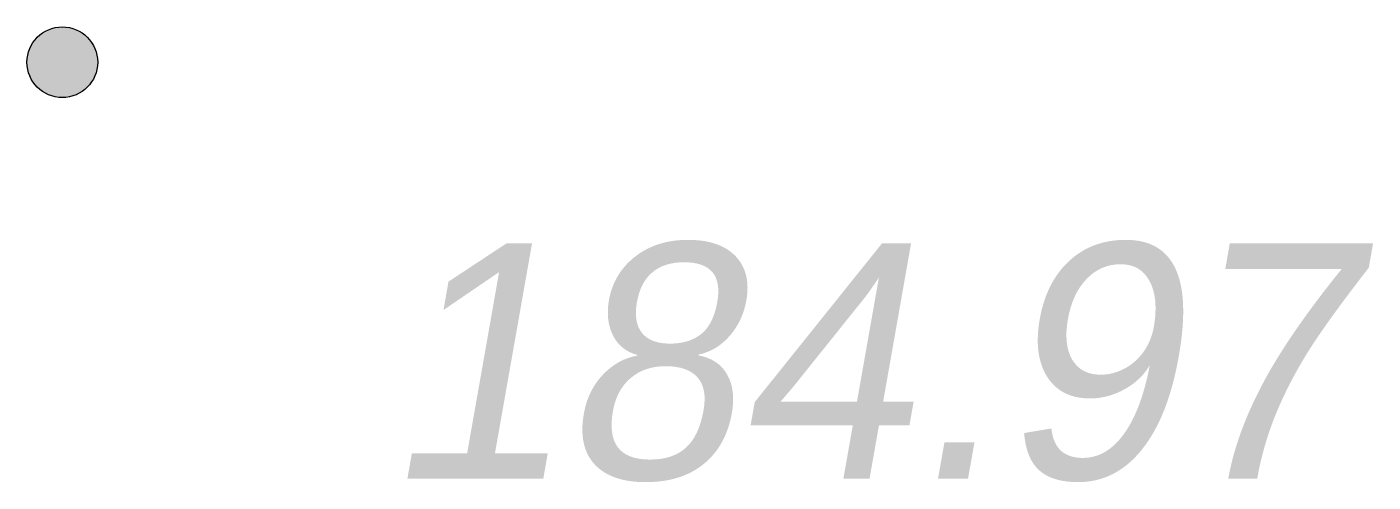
# Model space of a CAD drawing. Header units: millimetres. Extents: x 3233194 to 6468300, y 5635141 to 11269398.
# Drawn here: x 6467314.66 to 6467332.94, y 11269229.93 to 11269236.12 of the extents above.
import ezdxf
from ezdxf.enums import TextEntityAlignment as Align

# ---------------------------------------------------------------- set-up
doc = ezdxf.new("R2010")
doc.units = ezdxf.units.MM
doc.header["$LTSCALE"] = 2
doc.layers.add('ИМЕНА', color=7, linetype='Continuous')
doc.layers.add('ПИКЕТЫ', color=7, linetype='Continuous')
doc.styles.add('universw', font='universw.shx', dxfattribs={"oblique": 10})

msp = doc.modelspace()

# ---------------------------------------------------------------- hatches: boundary and pattern name
at = {"layer": 'ПИКЕТЫ', "linetype": 'Continuous'}
h = msp.add_hatch(color=7, dxfattribs=at)
edge = h.paths.add_edge_path()
edge.add_arc((6467315.142, 11269235.639), 0.48, 0, 360)
h = msp.add_hatch(color=7, dxfattribs=at)
edge = h.paths.add_edge_path()
edge.add_arc((6467315.142, 11269235.639), 0.48, 0, 360)
h = msp.add_hatch(color=7, dxfattribs=at)
edge = h.paths.add_edge_path()
edge.add_arc((6467315.142, 11269235.639), 0.48, 0, 360)
h = msp.add_hatch(color=7, dxfattribs=at)
edge = h.paths.add_edge_path()
edge.add_arc((6467315.142, 11269235.639), 0.48, 0, 360)

# ---------------------------------------------------------------- linework, layer by layer
at = {"layer": 'ПИКЕТЫ', "color": 7, "linetype": 'Continuous'}
msp.add_circle((6467315.142, 11269235.639, 182.89), 0.48, dxfattribs=at)
msp.add_circle((6467315.142, 11269235.639, 182.89), 0.48, dxfattribs=at)
msp.add_circle((6467315.142, 11269235.639, 182.89), 0.48, dxfattribs=at)
msp.add_circle((6467315.142, 11269235.639, 182.89), 0.48, dxfattribs=at)

# ---------------------------------------------------------------- texts
at = {"layer": 'ИМЕНА', "style": 'universw', "oblique": 10}
msp.add_attdef('184.97', text='', height=3.2, dxfattribs=at).set_placement((6467326.045, 11269229.977, 182.89), align=Align.CENTER)

doc.saveas('drawing.dxf')
